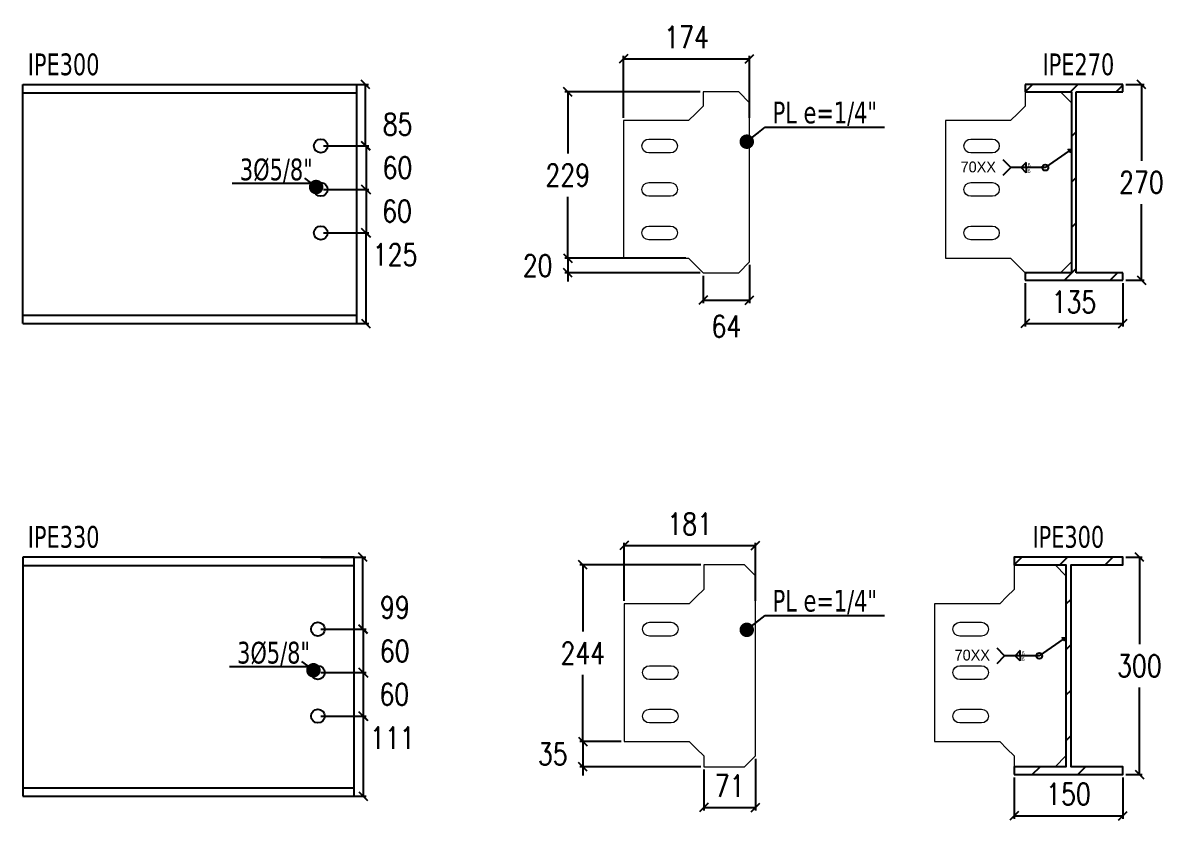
# Model space of a CAD drawing. Header units: millimetres. Extents: x -3255 to 77194, y -21218 to 30112.
# Drawn here: x 7523 to 9101, y -11156 to -10055 of the extents above; entities that cross this region are included whole.
import ezdxf
from ezdxf.enums import TextEntityAlignment as Align

# ---------------------------------------------------------------- set-up
doc = ezdxf.new("R2010")
doc.units = ezdxf.units.MM
doc.header["$LTSCALE"] = 0.9
for name, color, linetype in [('COTAS', 8, 'Continuous'), ('PERFORACIONES', 1, 'Continuous'), ('TITULO', 3, 'Continuous')]:
    doc.layers.add(name, color=color, linetype=linetype)
doc.layers.add('P-PLATINA', color=6, linetype='Continuous', lineweight=13)
doc.styles.add('CNI_COTAS', font='romans.shx', dxfattribs={"width": 0.8})
doc.styles.add('ROMANS', font='DINGRAFO.SHX')
doc.styles.add('VERDANA', font='verdana.ttf')
doc.dimstyles.new('1.1', dxfattribs={"dimscale": 0, "dimtxt": 15, "dimasz": 20, "dimexe": 2, "dimexo": 2, "dimgap": 7, "dimtad": 1, "dimdec": 0, "dimzin": 4, "dimdsep": 46, "dimtxsty": 'CNI_COTAS', "dimblk": 'DOTSMALL', "dimcen": 0, "dimclrd": 256, "dimclrt": 3, "dimadec": 0, "dimazin": 0, "dimtfac": 1, "dimtdec": 0, "dimtmove": 2, "dimatfit": 0, "dimldrblk": 'DOT', "dimfxl": 0.05, "dimtolj": 1, "dimtzin": 0, "dimarcsym": 1})
doc.dimstyles.new('1.4', dxfattribs={"dimscale": 0, "dimtxt": 30, "dimasz": 12, "dimexe": 4, "dimexo": 4, "dimgap": 15, "dimtad": 1, "dimdec": 0, "dimzin": 4, "dimdsep": 46, "dimtxsty": 'CNI_COTAS', "dimblk": 'OBLIQUE', "dimcen": -0.09, "dimclrd": 256, "dimclrt": 3, "dimadec": 0, "dimazin": 0, "dimtfac": 1, "dimtdec": 0, "dimtmove": 2, "dimatfit": 0, "dimldrblk": 'DOT', "dimfxl": 0.05, "dimtolj": 1, "dimtzin": 0, "dimarcsym": 0})

# ---------------------------------------------------------------- blocks, each defined once
blk = doc.blocks.new('_Dot')
at = {"color": 0, "linetype": 'ByBlock', "lineweight": -2}
blk.add_line((-0.5, 0), (-1, 0), dxfattribs=at)
at = {"color": 0, "linetype": 'ByBlock', "const_width": 0.5}
blk.add_lwpolyline([(-0.25, 0, 1), (0.25, 0, 1)], format="xyb", close=True, dxfattribs=at)
blk = doc.blocks.new('_DotSmall')
at = {"color": 0, "linetype": 'ByBlock', "const_width": 0.5}
blk.add_lwpolyline([(-0.0625, 0, 1), (0.0625, 0, 1)], format="xyb", close=True, dxfattribs=at)
blk = doc.blocks.new('_Oblique')
at = {"color": 0, "linetype": 'ByBlock', "lineweight": -2}
blk.add_line((-0.5, -0.5), (0.5, 0.5), dxfattribs=at)
blk = doc.blocks.new('*D523')
at = {"layer": 'COTAS', "color": 0, "lineweight": -2, "transparency": 16777216}
for p, q in [((7938.1, -10225), (8000.6, -10225)), ((7938.1, -10285), (8000.6, -10285))]:
    blk.add_line(p, q, dxfattribs=at)
at = {"layer": 'COTAS', "lineweight": -2, "transparency": 16777216}
blk.add_line((7996.6, -10225), (7996.6, -10285), dxfattribs=at)
at = {"layer": 'Defpoints', "color": 0, "transparency": 16777216}
for p in [(7934.1, -10225), (7934.1, -10285), (7996.6, -10285)]:
    blk.add_point(p, dxfattribs=at)
at = {"layer": 'COTAS', "lineweight": -2, "transparency": 16777216, "xscale": 12, "yscale": 12, "zscale": 12}
for p, rotation in [((7996.6, -10225), 90), ((7996.6, -10285), 270)]:
    blk.add_blockref('_Oblique', p, dxfattribs=dict(at, rotation=rotation))
at = {"layer": 'COTAS', "color": 3, "transparency": 16777216, "insert": (8039.9, -10255), "char_height": 30, "attachment_point": 5, "rotation": 0.01, "style": 'CNI_COTAS'}
blk.add_mtext('\\A1;60', dxfattribs=at)
blk = doc.blocks.new('*D524')
at = {"layer": 'COTAS', "color": 0, "lineweight": -2, "transparency": 16777216}
for p, q in [((7938.1, -10285), (8000.6, -10285)), ((7938.1, -10345), (8000.6, -10345))]:
    blk.add_line(p, q, dxfattribs=at)
at = {"layer": 'COTAS', "lineweight": -2, "transparency": 16777216}
blk.add_line((7996.6, -10285), (7996.6, -10345), dxfattribs=at)
at = {"layer": 'Defpoints', "color": 0, "transparency": 16777216}
for p in [(7934.1, -10285), (7934.1, -10345), (7996.6, -10345)]:
    blk.add_point(p, dxfattribs=at)
at = {"layer": 'COTAS', "lineweight": -2, "transparency": 16777216, "xscale": 12, "yscale": 12, "zscale": 12}
for p, rotation in [((7996.6, -10285), 90), ((7996.6, -10345), 270)]:
    blk.add_blockref('_Oblique', p, dxfattribs=dict(at, rotation=rotation))
at = {"layer": 'COTAS', "color": 3, "transparency": 16777216, "insert": (8039.4, -10315), "char_height": 30, "attachment_point": 5, "rotation": 0.01, "style": 'CNI_COTAS'}
blk.add_mtext('\\A1;60', dxfattribs=at)
blk = doc.blocks.new('*D525')
at = {"layer": 'COTAS', "color": 0, "lineweight": -2, "transparency": 16777216}
for p, q in [((7938.1, -10345), (8000.5, -10345)), ((7938.1, -10470.3), (8000.5, -10470.3))]:
    blk.add_line(p, q, dxfattribs=at)
at = {"layer": 'COTAS', "lineweight": -2, "transparency": 16777216}
blk.add_line((7996.5, -10345), (7996.5, -10470.3), dxfattribs=at)
at = {"layer": 'Defpoints', "color": 0, "transparency": 16777216}
for p in [(7934.1, -10345), (7934.1, -10470.3), (7996.5, -10470.3)]:
    blk.add_point(p, dxfattribs=at)
at = {"layer": 'COTAS', "lineweight": -2, "transparency": 16777216, "xscale": 12, "yscale": 12, "zscale": 12}
for p, rotation in [((7996.5, -10345), 90), ((7996.5, -10470.3), 270)]:
    blk.add_blockref('_Oblique', p, dxfattribs=dict(at, rotation=rotation))
at = {"layer": 'COTAS', "color": 3, "transparency": 16777216, "insert": (8036.8, -10375), "char_height": 30, "attachment_point": 5, "rotation": 0.01, "style": 'CNI_COTAS'}
blk.add_mtext('\\A1;125', dxfattribs=at)
blk = doc.blocks.new('*D526')
at = {"layer": 'COTAS', "color": 0, "lineweight": -2, "transparency": 16777216}
for p, q in [((7938.1, -10140.3), (8000.1, -10140.3)), ((7938.1, -10225), (8000.1, -10225))]:
    blk.add_line(p, q, dxfattribs=at)
at = {"layer": 'COTAS', "lineweight": -2, "transparency": 16777216}
blk.add_line((7996.1, -10225), (7996.1, -10140.3), dxfattribs=at)
at = {"layer": 'Defpoints', "color": 0, "transparency": 16777216}
for p in [(7934.1, -10140.3), (7996.1, -10140.3), (7934.1, -10225)]:
    blk.add_point(p, dxfattribs=at)
at = {"layer": 'COTAS', "lineweight": -2, "transparency": 16777216, "xscale": 12, "yscale": 12, "zscale": 12}
for p, rotation in [((7996.1, -10140.3), 90), ((7996.1, -10225), 270)]:
    blk.add_blockref('_Oblique', p, dxfattribs=dict(at, rotation=rotation))
at = {"layer": 'COTAS', "color": 3, "transparency": 16777216, "insert": (8040.3, -10195), "char_height": 30, "attachment_point": 5, "rotation": 0.01, "style": 'CNI_COTAS'}
blk.add_mtext('\\A1;85', dxfattribs=at)
blk = doc.blocks.new('*D527')
at = {"layer": 'COTAS', "color": 0, "lineweight": -2, "transparency": 16777216}
for p, q in [((8352, -10186), (8352, -10100.8)), ((8526.2, -10186), (8526.2, -10100.8))]:
    blk.add_line(p, q, dxfattribs=at)
at = {"layer": 'COTAS', "lineweight": -2, "transparency": 16777216}
blk.add_line((8352, -10104.8), (8526.2, -10104.8), dxfattribs=at)
at = {"layer": 'Defpoints', "color": 0, "transparency": 16777216}
for p in [(8526.2, -10104.8), (8352, -10190), (8526.2, -10190)]:
    blk.add_point(p, dxfattribs=at)
at = {"layer": 'COTAS', "lineweight": -2, "transparency": 16777216, "xscale": 12, "yscale": 12, "zscale": 12, "rotation": 180}
blk.add_blockref('_Oblique', (8352, -10104.8), dxfattribs=at)
at = {"layer": 'COTAS', "lineweight": -2, "transparency": 16777216, "xscale": 12, "yscale": 12, "zscale": 12}
blk.add_blockref('_Oblique', (8526.2, -10104.8), dxfattribs=at)
at = {"layer": 'COTAS', "color": 3, "transparency": 16777216, "insert": (8439.1, -10074.8), "char_height": 30, "attachment_point": 5, "style": 'CNI_COTAS'}
blk.add_mtext('\\A1;174', dxfattribs=at)
blk = doc.blocks.new('*D528')
at = {"layer": 'COTAS', "color": 0, "lineweight": -2, "transparency": 16777216}
for p, q in [((8458, -10150.5), (8271.1, -10150.5)), ((8348, -10380), (8271.1, -10380))]:
    blk.add_line(p, q, dxfattribs=at)
at = {"layer": 'COTAS', "lineweight": -2, "transparency": 16777216}
for p, q in [((8275.1, -10150.5), (8275.1, -10235.3)), ((8275.1, -10380), (8275.1, -10295.3))]:
    blk.add_line(p, q, dxfattribs=at)
at = {"layer": 'Defpoints', "color": 0, "transparency": 16777216}
for p in [(8462, -10150.5), (8275.1, -10380), (8352, -10380)]:
    blk.add_point(p, dxfattribs=at)
at = {"layer": 'COTAS', "lineweight": -2, "transparency": 16777216, "xscale": 12, "yscale": 12, "zscale": 12}
for p, rotation in [((8275.1, -10150.5), 90), ((8275.1, -10380), 270)]:
    blk.add_blockref('_Oblique', p, dxfattribs=dict(at, rotation=rotation))
at = {"layer": 'COTAS', "color": 3, "transparency": 16777216, "insert": (8275.1, -10265.3), "char_height": 30, "attachment_point": 5, "rotation": 0.01, "style": 'CNI_COTAS'}
blk.add_mtext('\\A1;229', dxfattribs=at)
blk = doc.blocks.new('*D529')
at = {"layer": 'COTAS', "lineweight": -2, "transparency": 16777216}
for p, q in [((8275.1, -10380), (8275.1, -10368)), ((8275.1, -10380), (8275.1, -10400.1)), ((8275.1, -10400.1), (8275.1, -10412.1))]:
    blk.add_line(p, q, dxfattribs=at)
at = {"layer": 'COTAS', "color": 0, "lineweight": -2, "transparency": 16777216}
for p, q in [((8438, -10380), (8271.1, -10380)), ((8458, -10400.1), (8271.1, -10400.1))]:
    blk.add_line(p, q, dxfattribs=at)
at = {"layer": 'Defpoints', "color": 0, "transparency": 16777216}
for p in [(8442, -10380), (8275.1, -10400.1), (8462, -10400.1)]:
    blk.add_point(p, dxfattribs=at)
at = {"layer": 'COTAS', "lineweight": -2, "transparency": 16777216, "xscale": 12, "yscale": 12, "zscale": 12}
for p, rotation in [((8275.1, -10380), 270), ((8275.1, -10400.1), 90)]:
    blk.add_blockref('_Oblique', p, dxfattribs=dict(at, rotation=rotation))
at = {"layer": 'COTAS', "color": 3, "transparency": 16777216, "insert": (8233.6, -10390.1), "char_height": 30, "attachment_point": 5, "rotation": 0.01, "style": 'CNI_COTAS'}
blk.add_mtext('\\A1;20', dxfattribs=at)
blk = doc.blocks.new('*D530')
at = {"layer": 'COTAS', "color": 0, "lineweight": -2, "transparency": 16777216}
for p, q in [((8526.2, -10389.1), (8526.2, -10441.9)), ((8462, -10404.1), (8462, -10441.9))]:
    blk.add_line(p, q, dxfattribs=at)
at = {"layer": 'COTAS', "lineweight": -2, "transparency": 16777216}
blk.add_line((8462, -10437.9), (8526.2, -10437.9), dxfattribs=at)
at = {"layer": 'Defpoints', "color": 0, "transparency": 16777216}
for p in [(8526.2, -10385.1), (8462, -10400.1), (8526.2, -10437.9)]:
    blk.add_point(p, dxfattribs=at)
at = {"layer": 'COTAS', "lineweight": -2, "transparency": 16777216, "xscale": 12, "yscale": 12, "zscale": 12, "rotation": 180}
blk.add_blockref('_Oblique', (8462, -10437.9), dxfattribs=at)
at = {"layer": 'COTAS', "lineweight": -2, "transparency": 16777216, "xscale": 12, "yscale": 12, "zscale": 12}
blk.add_blockref('_Oblique', (8526.2, -10437.9), dxfattribs=at)
at = {"layer": 'COTAS', "color": 3, "transparency": 16777216, "insert": (8494.1, -10473.9), "char_height": 30, "attachment_point": 5, "style": 'CNI_COTAS'}
blk.add_mtext('\\A1;64', dxfattribs=at)
blk = doc.blocks.new('*D531')
at = {"layer": 'COTAS', "color": 0, "lineweight": -2, "transparency": 16777216}
for p, q in [((8906.5, -10414.3), (8906.5, -10474.3)), ((9041.5, -10414.3), (9041.5, -10474.3))]:
    blk.add_line(p, q, dxfattribs=at)
at = {"layer": 'COTAS', "lineweight": -2, "transparency": 16777216}
blk.add_line((8906.5, -10470.3), (9041.5, -10470.3), dxfattribs=at)
at = {"layer": 'Defpoints', "color": 0, "transparency": 16777216}
for p in [(8906.5, -10410.3), (9041.5, -10410.3), (9041.5, -10470.3)]:
    blk.add_point(p, dxfattribs=at)
at = {"layer": 'COTAS', "lineweight": -2, "transparency": 16777216, "xscale": 12, "yscale": 12, "zscale": 12, "rotation": 180}
blk.add_blockref('_Oblique', (8906.5, -10470.3), dxfattribs=at)
at = {"layer": 'COTAS', "lineweight": -2, "transparency": 16777216, "xscale": 12, "yscale": 12, "zscale": 12}
blk.add_blockref('_Oblique', (9041.5, -10470.3), dxfattribs=at)
at = {"layer": 'COTAS', "color": 3, "transparency": 16777216, "insert": (8974, -10440.3), "char_height": 30, "attachment_point": 5, "style": 'CNI_COTAS'}
blk.add_mtext('\\A1;135', dxfattribs=at)
blk = doc.blocks.new('*D532')
at = {"layer": 'COTAS', "color": 0, "lineweight": -2, "transparency": 16777216}
for p, q in [((9045.5, -10140.3), (9071.2, -10140.3)), ((9045.5, -10410.3), (9071.2, -10410.3))]:
    blk.add_line(p, q, dxfattribs=at)
at = {"layer": 'COTAS', "lineweight": -2, "transparency": 16777216}
for p, q in [((9067.2, -10140.3), (9067.2, -10245.3)), ((9067.2, -10410.3), (9067.2, -10305.3))]:
    blk.add_line(p, q, dxfattribs=at)
at = {"layer": 'Defpoints', "color": 0, "transparency": 16777216}
for p in [(9041.5, -10140.3), (9067.2, -10140.3), (9041.5, -10410.3)]:
    blk.add_point(p, dxfattribs=at)
at = {"layer": 'COTAS', "lineweight": -2, "transparency": 16777216, "xscale": 12, "yscale": 12, "zscale": 12}
for p, rotation in [((9067.2, -10140.3), 90), ((9067.2, -10410.3), 270)]:
    blk.add_blockref('_Oblique', p, dxfattribs=dict(at, rotation=rotation))
at = {"layer": 'COTAS', "color": 3, "transparency": 16777216, "insert": (9067.2, -10275.3), "char_height": 30, "attachment_point": 5, "rotation": 0.01, "style": 'CNI_COTAS'}
blk.add_mtext('\\A1;270', dxfattribs=at)
blk = doc.blocks.new('SOLDADURA FILETE ALREDEDOR')
h = blk.add_hatch(color=256)
h.dxf.hatch_style = 1
h.paths.add_polyline_path([(5063.7, 3679), (5060.1, 3684.2), (5066.4, 3684.8)])
for p, q in [((5061.9, 3681.6), (5015.5, 3649.2)), ((5015.5, 3649.2), (4948.3, 3649.2)), ((4978.7, 3659.2), (4968.7, 3649.2)), ((4978.7, 3639.2), (4968.7, 3649.2)), ((4978.7, 3649.2), (4978.7, 3659.2)), ((4978.7, 3649.2), (4978.7, 3639.2))]:
    blk.add_line(p, q)
blk.add_lwpolyline([(5066.4, 3684.8), (5063.7, 3679), (5060.1, 3684.2)], close=True)
blk.add_lwpolyline([(4933.5, 3634.4), (4948.3, 3649.2), (4933.5, 3664)])
blk.add_circle((5015.5, 3649.2), 5.81)
at = {"layer": 'TITULO', "style": 'ROMANS'}
for s, height, p in [('70XX', 21, (4851, 3640)), ('6', 7.5, (4981.3, 3650.6)), ('6', 7.5, (4981.3, 3639))]:
    blk.add_text(s, height=height, dxfattribs=at).set_placement(p)
blk = doc.blocks.new('*D533')
at = {"layer": 'COTAS', "color": 0, "lineweight": -2, "transparency": 16777216}
for p, q in [((7934.3, -10892.1), (7996.9, -10892.1)), ((7934.3, -10952.1), (7996.9, -10952.1))]:
    blk.add_line(p, q, dxfattribs=at)
at = {"layer": 'COTAS', "lineweight": -2, "transparency": 16777216}
blk.add_line((7992.9, -10892.1), (7992.9, -10952.1), dxfattribs=at)
at = {"layer": 'Defpoints', "color": 0, "transparency": 16777216}
for p in [(7930.3, -10892.1), (7930.3, -10952.1), (7992.9, -10952.1)]:
    blk.add_point(p, dxfattribs=at)
at = {"layer": 'COTAS', "lineweight": -2, "transparency": 16777216, "xscale": 12, "yscale": 12, "zscale": 12}
for p, rotation in [((7992.9, -10892.1), 90), ((7992.9, -10952.1), 270)]:
    blk.add_blockref('_Oblique', p, dxfattribs=dict(at, rotation=rotation))
at = {"layer": 'COTAS', "color": 3, "transparency": 16777216, "insert": (8036.2, -10922.1), "char_height": 30, "attachment_point": 5, "rotation": 0.01, "style": 'CNI_COTAS'}
blk.add_mtext('\\A1;60', dxfattribs=at)
blk = doc.blocks.new('*D534')
at = {"layer": 'COTAS', "color": 0, "lineweight": -2, "transparency": 16777216}
for p, q in [((7934.3, -10952.1), (7996.9, -10952.1)), ((7934.3, -11012.1), (7996.9, -11012.1))]:
    blk.add_line(p, q, dxfattribs=at)
at = {"layer": 'COTAS', "lineweight": -2, "transparency": 16777216}
blk.add_line((7992.9, -10952.1), (7992.9, -11012.1), dxfattribs=at)
at = {"layer": 'Defpoints', "color": 0, "transparency": 16777216}
for p in [(7930.3, -10952.1), (7930.3, -11012.1), (7992.9, -11012.1)]:
    blk.add_point(p, dxfattribs=at)
at = {"layer": 'COTAS', "lineweight": -2, "transparency": 16777216, "xscale": 12, "yscale": 12, "zscale": 12}
for p, rotation in [((7992.9, -10952.1), 90), ((7992.9, -11012.1), 270)]:
    blk.add_blockref('_Oblique', p, dxfattribs=dict(at, rotation=rotation))
at = {"layer": 'COTAS', "color": 3, "transparency": 16777216, "insert": (8035.7, -10982.1), "char_height": 30, "attachment_point": 5, "rotation": 0.01, "style": 'CNI_COTAS'}
blk.add_mtext('\\A1;60', dxfattribs=at)
blk = doc.blocks.new('*D535')
at = {"layer": 'COTAS', "color": 0, "lineweight": -2, "transparency": 16777216}
for p, q in [((7934.3, -11012.1), (7996.8, -11012.1)), ((7934.3, -11122.7), (7996.8, -11122.7))]:
    blk.add_line(p, q, dxfattribs=at)
at = {"layer": 'COTAS', "lineweight": -2, "transparency": 16777216}
blk.add_line((7992.8, -11012.1), (7992.8, -11122.7), dxfattribs=at)
at = {"layer": 'Defpoints', "color": 0, "transparency": 16777216}
for p in [(7930.3, -11012.1), (7930.3, -11122.7), (7992.8, -11122.7)]:
    blk.add_point(p, dxfattribs=at)
at = {"layer": 'COTAS', "lineweight": -2, "transparency": 16777216, "xscale": 12, "yscale": 12, "zscale": 12}
for p, rotation in [((7992.8, -11012.1), 90), ((7992.8, -11122.7), 270)]:
    blk.add_blockref('_Oblique', p, dxfattribs=dict(at, rotation=rotation))
at = {"layer": 'COTAS', "color": 3, "transparency": 16777216, "insert": (8033, -11042.1), "char_height": 30, "attachment_point": 5, "rotation": 0.01, "style": 'CNI_COTAS'}
blk.add_mtext('\\A1;111', dxfattribs=at)
blk = doc.blocks.new('*D536')
at = {"layer": 'COTAS', "color": 0, "lineweight": -2, "transparency": 16777216}
for p, q in [((7934.3, -10792.7), (7996.4, -10792.7)), ((7934.3, -10892.1), (7996.4, -10892.1))]:
    blk.add_line(p, q, dxfattribs=at)
at = {"layer": 'COTAS', "lineweight": -2, "transparency": 16777216}
blk.add_line((7992.4, -10892.1), (7992.4, -10792.7), dxfattribs=at)
at = {"layer": 'Defpoints', "color": 0, "transparency": 16777216}
for p in [(7930.3, -10792.7), (7992.4, -10792.7), (7930.3, -10892.1)]:
    blk.add_point(p, dxfattribs=at)
at = {"layer": 'COTAS', "lineweight": -2, "transparency": 16777216, "xscale": 12, "yscale": 12, "zscale": 12}
for p, rotation in [((7992.4, -10792.7), 90), ((7992.4, -10892.1), 270)]:
    blk.add_blockref('_Oblique', p, dxfattribs=dict(at, rotation=rotation))
at = {"layer": 'COTAS', "color": 3, "transparency": 16777216, "insert": (8036.6, -10862.1), "char_height": 30, "attachment_point": 5, "rotation": 0.01, "style": 'CNI_COTAS'}
blk.add_mtext('\\A1;99', dxfattribs=at)
blk = doc.blocks.new('*D537')
at = {"layer": 'COTAS', "color": 0, "lineweight": -2, "transparency": 16777216}
for p, q in [((8458.9, -10803.4), (8291.9, -10803.4)), ((8348.9, -11047.1), (8291.9, -11047.1))]:
    blk.add_line(p, q, dxfattribs=at)
at = {"layer": 'COTAS', "lineweight": -2, "transparency": 16777216}
for p, q in [((8295.9, -10803.4), (8295.9, -10895.2)), ((8295.9, -11047.1), (8295.9, -10955.2))]:
    blk.add_line(p, q, dxfattribs=at)
at = {"layer": 'Defpoints', "color": 0, "transparency": 16777216}
for p in [(8462.9, -10803.4), (8295.9, -11047.1), (8352.9, -11047.1)]:
    blk.add_point(p, dxfattribs=at)
at = {"layer": 'COTAS', "lineweight": -2, "transparency": 16777216, "xscale": 12, "yscale": 12, "zscale": 12}
for p, rotation in [((8295.9, -10803.4), 90), ((8295.9, -11047.1), 270)]:
    blk.add_blockref('_Oblique', p, dxfattribs=dict(at, rotation=rotation))
at = {"layer": 'COTAS', "color": 3, "transparency": 16777216, "insert": (8295.9, -10925.2), "char_height": 30, "attachment_point": 5, "rotation": 0.01, "style": 'CNI_COTAS'}
blk.add_mtext('\\A1;244', dxfattribs=at)
blk = doc.blocks.new('*D538')
at = {"layer": 'COTAS', "color": 0, "lineweight": -2, "transparency": 16777216}
for p, q in [((8348.9, -11047.1), (8291.9, -11047.1)), ((8458.9, -11082), (8291.9, -11082))]:
    blk.add_line(p, q, dxfattribs=at)
at = {"layer": 'COTAS', "lineweight": -2, "transparency": 16777216}
for p, q in [((8295.9, -11047.1), (8295.9, -11035.1)), ((8295.9, -11047.1), (8295.9, -11082)), ((8295.9, -11082), (8295.9, -11094))]:
    blk.add_line(p, q, dxfattribs=at)
at = {"layer": 'Defpoints', "color": 0, "transparency": 16777216}
for p in [(8352.9, -11047.1), (8295.9, -11082), (8462.9, -11082)]:
    blk.add_point(p, dxfattribs=at)
at = {"layer": 'COTAS', "lineweight": -2, "transparency": 16777216, "xscale": 12, "yscale": 12, "zscale": 12}
for p, rotation in [((8295.9, -11047.1), 270), ((8295.9, -11082), 90)]:
    blk.add_blockref('_Oblique', p, dxfattribs=dict(at, rotation=rotation))
at = {"layer": 'COTAS', "color": 3, "transparency": 16777216, "insert": (8254.4, -11064.5), "char_height": 30, "attachment_point": 5, "rotation": 0.01, "style": 'CNI_COTAS'}
blk.add_mtext('\\A1;35', dxfattribs=at)
blk = doc.blocks.new('*D539')
at = {"layer": 'COTAS', "color": 0, "lineweight": -2, "transparency": 16777216}
for p, q in [((8534.3, -11071), (8534.3, -11142.3)), ((8462.9, -11086), (8462.9, -11142.3))]:
    blk.add_line(p, q, dxfattribs=at)
at = {"layer": 'COTAS', "lineweight": -2, "transparency": 16777216}
blk.add_line((8462.9, -11138.3), (8534.3, -11138.3), dxfattribs=at)
at = {"layer": 'Defpoints', "color": 0, "transparency": 16777216}
for p in [(8534.3, -11067), (8462.9, -11082), (8534.3, -11138.3)]:
    blk.add_point(p, dxfattribs=at)
at = {"layer": 'COTAS', "lineweight": -2, "transparency": 16777216, "xscale": 12, "yscale": 12, "zscale": 12, "rotation": 180}
blk.add_blockref('_Oblique', (8462.9, -11138.3), dxfattribs=at)
at = {"layer": 'COTAS', "lineweight": -2, "transparency": 16777216, "xscale": 12, "yscale": 12, "zscale": 12}
blk.add_blockref('_Oblique', (8534.3, -11138.3), dxfattribs=at)
at = {"layer": 'COTAS', "color": 3, "transparency": 16777216, "insert": (8498.6, -11108.3), "char_height": 30, "attachment_point": 5, "style": 'CNI_COTAS'}
blk.add_mtext('\\A1;71', dxfattribs=at)
blk = doc.blocks.new('*D540')
at = {"layer": 'COTAS', "color": 0, "lineweight": -2, "transparency": 16777216}
for p, q in [((8352.9, -10853.1), (8352.9, -10772.7)), ((8534.3, -10853.1), (8534.3, -10772.7))]:
    blk.add_line(p, q, dxfattribs=at)
at = {"layer": 'COTAS', "lineweight": -2, "transparency": 16777216}
blk.add_line((8352.9, -10776.7), (8534.3, -10776.7), dxfattribs=at)
at = {"layer": 'Defpoints', "color": 0, "transparency": 16777216}
for p in [(8534.3, -10776.7), (8352.9, -10857.1), (8534.3, -10857.1)]:
    blk.add_point(p, dxfattribs=at)
at = {"layer": 'COTAS', "lineweight": -2, "transparency": 16777216, "xscale": 12, "yscale": 12, "zscale": 12, "rotation": 180}
blk.add_blockref('_Oblique', (8352.9, -10776.7), dxfattribs=at)
at = {"layer": 'COTAS', "lineweight": -2, "transparency": 16777216, "xscale": 12, "yscale": 12, "zscale": 12}
blk.add_blockref('_Oblique', (8534.3, -10776.7), dxfattribs=at)
at = {"layer": 'COTAS', "color": 3, "transparency": 16777216, "insert": (8443.6, -10746.7), "char_height": 30, "attachment_point": 5, "style": 'CNI_COTAS'}
blk.add_mtext('\\A1;181', dxfattribs=at)
blk = doc.blocks.new('*D541')
at = {"layer": 'COTAS', "color": 0, "lineweight": -2, "transparency": 16777216}
for p, q in [((8891.5, -11096.7), (8891.5, -11153.7)), ((9041.5, -11096.7), (9041.5, -11153.7))]:
    blk.add_line(p, q, dxfattribs=at)
at = {"layer": 'COTAS', "lineweight": -2, "transparency": 16777216}
blk.add_line((8891.5, -11149.7), (9041.5, -11149.7), dxfattribs=at)
at = {"layer": 'Defpoints', "color": 0, "transparency": 16777216}
for p in [(8891.5, -11092.7), (9041.5, -11092.7), (9041.5, -11149.7)]:
    blk.add_point(p, dxfattribs=at)
at = {"layer": 'COTAS', "lineweight": -2, "transparency": 16777216, "xscale": 12, "yscale": 12, "zscale": 12, "rotation": 180}
blk.add_blockref('_Oblique', (8891.5, -11149.7), dxfattribs=at)
at = {"layer": 'COTAS', "lineweight": -2, "transparency": 16777216, "xscale": 12, "yscale": 12, "zscale": 12}
blk.add_blockref('_Oblique', (9041.5, -11149.7), dxfattribs=at)
at = {"layer": 'COTAS', "color": 3, "transparency": 16777216, "insert": (8966.5, -11119.7), "char_height": 30, "attachment_point": 5, "style": 'CNI_COTAS'}
blk.add_mtext('\\A1;150', dxfattribs=at)
blk = doc.blocks.new('*D542')
at = {"layer": 'COTAS', "color": 0, "lineweight": -2, "transparency": 16777216}
for p, q in [((9045.5, -10792.7), (9068.4, -10792.7)), ((9045.5, -11092.7), (9068.4, -11092.7))]:
    blk.add_line(p, q, dxfattribs=at)
at = {"layer": 'COTAS', "lineweight": -2, "transparency": 16777216}
for p, q in [((9064.4, -10792.7), (9064.4, -10912.7)), ((9064.4, -11092.7), (9064.4, -10972.7))]:
    blk.add_line(p, q, dxfattribs=at)
at = {"layer": 'Defpoints', "color": 0, "transparency": 16777216}
for p in [(9041.5, -10792.7), (9064.4, -10792.7), (9041.5, -11092.7)]:
    blk.add_point(p, dxfattribs=at)
at = {"layer": 'COTAS', "lineweight": -2, "transparency": 16777216, "xscale": 12, "yscale": 12, "zscale": 12}
for p, rotation in [((9064.4, -10792.7), 90), ((9064.4, -11092.7), 270)]:
    blk.add_blockref('_Oblique', p, dxfattribs=dict(at, rotation=rotation))
at = {"layer": 'COTAS', "color": 3, "transparency": 16777216, "insert": (9064.4, -10942.7), "char_height": 30, "attachment_point": 5, "rotation": 0.01, "style": 'CNI_COTAS'}
blk.add_mtext('\\A1;300', dxfattribs=at)

msp = doc.modelspace()

# ---------------------------------------------------------------- hatches: boundary and pattern name
at = {"linetype": 'Continuous'}
h = msp.add_hatch(dxfattribs=at)
h.set_pattern_fill('', scale=14, style=0, pattern_type=0)
h.set_pattern_definition([(45, (8906.5, -10150.54), (-31.431, 31.431), [])])
h.paths.add_polyline_path([(8906.5, -10140.3), (8906.5, -10150.5), (8970.7, -10150.5), (8970.7, -10400.1), (8906.5, -10400.1), (8906.5, -10410.3), (9041.5, -10410.3), (9041.5, -10400.1), (8977.3, -10400.1), (8977.3, -10150.5), (9041.5, -10150.5), (9041.5, -10140.3)])
h = msp.add_hatch(dxfattribs=at)
h.set_pattern_fill('', scale=14, style=0, pattern_type=0)
h.set_pattern_definition([(45, (8891.5, -10803.377), (-31.431, 31.431), [])])
h.paths.add_polyline_path([(8891.5, -10792.7), (8891.5, -10803.4), (8963, -10803.4), (8963, -11082), (8891.5, -11082), (8891.5, -11092.7), (9041.5, -11092.7), (9041.5, -11082), (8970.1, -11082), (8970.1, -10803.4), (9041.5, -10803.4), (9041.5, -10792.7)])

# ---------------------------------------------------------------- linework, layer by layer
at = {"color": 2, "linetype": 'Continuous'}
for p, q in [((7522.8, -10470.3), (7522.8, -10140.3)), ((7522.8, -10140.3), (7984.1, -10140.3)), ((7984.1, -10470.3), (7984.1, -10140.3)), ((9041.5, -10140.3), (8906.5, -10140.3)), ((8906.5, -10140.3), (8906.5, -10150.5)), ((9041.5, -10150.5), (9041.5, -10140.3)), ((7522.8, -10151.8), (7984.1, -10151.8)), ((8906.5, -10150.5), (8970.7, -10150.5)), ((8970.7, -10150.5), (8970.7, -10400.1)), ((8977.3, -10400.1), (8977.3, -10150.5)), ((8977.3, -10150.5), (9041.5, -10150.5)), ((8970.7, -10400.1), (8906.5, -10400.1)), ((8906.5, -10400.1), (8906.5, -10410.3)), ((9041.5, -10400.1), (8977.3, -10400.1)), ((9041.5, -10410.3), (9041.5, -10400.1)), ((8906.5, -10410.3), (9041.5, -10410.3)), ((7522.8, -10458.8), (7984.1, -10458.8)), ((7522.8, -10470.3), (7984.1, -10470.3)), ((7980.3, -10792.7), (7522.8, -10792.7)), ((7522.8, -10792.7), (7522.8, -11122.7)), ((7980.3, -11122.7), (7980.3, -10792.7)), ((7522.8, -10804.2), (7980.3, -10804.2)), ((7522.8, -11111.2), (7980.3, -11111.2)), ((7522.8, -11122.7), (7980.3, -11122.7))]:
    msp.add_line(p, q, dxfattribs=at)
msp.add_lwpolyline([(8891.5, -11092.7), (9041.5, -11092.7), (9041.5, -11082), (8970.1, -11082), (8970.1, -10803.4), (9041.5, -10803.4), (9041.5, -10792.7), (8891.5, -10792.7), (8891.5, -10803.4), (8963, -10803.4), (8963, -11082), (8891.5, -11082)], close=True, dxfattribs=at)
at = {"layer": 'P-PLATINA', "color": 6, "linetype": 'Continuous'}
for points in [[(8442, -10190), (8352, -10190), (8352, -10380), (8442, -10380), (8452, -10390.1), (8462, -10400.1), (8511.2, -10400.1), (8526.2, -10385.1), (8526.2, -10165.5), (8511.2, -10150.5), (8462, -10150.5), (8462, -10170), (8452, -10180)], [(8886.5, -10190), (8796.5, -10190), (8796.5, -10380), (8886.5, -10380), (8896.5, -10390.1), (8906.5, -10400.1), (8955.7, -10400.1), (8970.7, -10385.1), (8970.7, -10165.5), (8955.7, -10150.5), (8906.5, -10150.5), (8906.5, -10170), (8896.5, -10180)], [(8462.9, -10803.4), (8462.9, -10837.1), (8452.9, -10847.1), (8442.9, -10857.1), (8352.9, -10857.1), (8352.9, -11047.1), (8442.9, -11047.1), (8452.9, -11057.1), (8462.9, -11067.1), (8462.9, -11082), (8519.3, -11082), (8534.3, -11067), (8534.3, -10818.4), (8519.3, -10803.4)], [(8891.5, -10803.4), (8891.5, -10837.1), (8881.5, -10847.1), (8871.5, -10857.1), (8781.5, -10857.1), (8781.5, -11047.1), (8871.5, -11047.1), (8881.5, -11057.1), (8891.5, -11067.1), (8891.5, -11082), (8948, -11082), (8963, -11067), (8963, -10818.4), (8948, -10803.4)]]:
    msp.add_lwpolyline(points, close=True, dxfattribs=at)
for points in [[(8393.6, -10234.5), (8387, -10234.5), (8383.4, -10233.8), (8380.3, -10231.7), (8378.2, -10228.6), (8377.5, -10225), (8378.2, -10221.4), (8380.3, -10218.3), (8383.4, -10216.2), (8387, -10215.5), (8393.6, -10215.5)], [(8387, -10215.5), (8417, -10215.5), (8420.6, -10216.2), (8423.7, -10218.3), (8425.8, -10221.4), (8426.5, -10225), (8425.8, -10228.6), (8423.7, -10231.7), (8420.6, -10233.8), (8417, -10234.5), (8387, -10234.5)], [(8838.1, -10234.5), (8831.5, -10234.5), (8827.9, -10233.8), (8824.8, -10231.7), (8822.7, -10228.6), (8822, -10225), (8822.7, -10221.4), (8824.8, -10218.3), (8827.9, -10216.2), (8831.5, -10215.5), (8838.1, -10215.5)], [(8831.5, -10215.5), (8861.5, -10215.5), (8865.1, -10216.2), (8868.2, -10218.3), (8870.3, -10221.4), (8871, -10225), (8870.3, -10228.6), (8868.2, -10231.7), (8865.1, -10233.8), (8861.5, -10234.5), (8831.5, -10234.5)], [(8393.6, -10294.5), (8387, -10294.5), (8383.4, -10293.8), (8380.3, -10291.7), (8378.2, -10288.6), (8377.5, -10285), (8378.2, -10281.4), (8380.3, -10278.3), (8383.4, -10276.2), (8387, -10275.5), (8393.6, -10275.5)], [(8387, -10275.5), (8417, -10275.5), (8420.6, -10276.2), (8423.7, -10278.3), (8425.8, -10281.4), (8426.5, -10285), (8425.8, -10288.6), (8423.7, -10291.7), (8420.6, -10293.8), (8417, -10294.5), (8387, -10294.5)], [(8838.1, -10294.5), (8831.5, -10294.5), (8827.9, -10293.8), (8824.8, -10291.7), (8822.7, -10288.6), (8822, -10285), (8822.7, -10281.4), (8824.8, -10278.3), (8827.9, -10276.2), (8831.5, -10275.5), (8838.1, -10275.5)], [(8831.5, -10275.5), (8861.5, -10275.5), (8865.1, -10276.2), (8868.2, -10278.3), (8870.3, -10281.4), (8871, -10285), (8870.3, -10288.6), (8868.2, -10291.7), (8865.1, -10293.8), (8861.5, -10294.5), (8831.5, -10294.5)], [(8393.6, -10354.5), (8387, -10354.5), (8383.4, -10353.8), (8380.3, -10351.7), (8378.2, -10348.6), (8377.5, -10345), (8378.2, -10341.4), (8380.3, -10338.3), (8383.4, -10336.2), (8387, -10335.5), (8393.6, -10335.5)], [(8387, -10335.5), (8417, -10335.5), (8420.6, -10336.2), (8423.7, -10338.3), (8425.8, -10341.4), (8426.5, -10345), (8425.8, -10348.6), (8423.7, -10351.7), (8420.6, -10353.8), (8417, -10354.5), (8387, -10354.5)], [(8838.1, -10354.5), (8831.5, -10354.5), (8827.9, -10353.8), (8824.8, -10351.7), (8822.7, -10348.6), (8822, -10345), (8822.7, -10341.4), (8824.8, -10338.3), (8827.9, -10336.2), (8831.5, -10335.5), (8838.1, -10335.5)], [(8831.5, -10335.5), (8861.5, -10335.5), (8865.1, -10336.2), (8868.2, -10338.3), (8870.3, -10341.4), (8871, -10345), (8870.3, -10348.6), (8868.2, -10351.7), (8865.1, -10353.8), (8861.5, -10354.5), (8831.5, -10354.5)], [(8394.5, -10901.6), (8387.9, -10901.6), (8384.2, -10900.9), (8381.1, -10898.8), (8379.1, -10895.7), (8378.4, -10892.1), (8379.1, -10888.4), (8381.1, -10885.4), (8384.2, -10883.3), (8387.9, -10882.6), (8394.5, -10882.6)], [(8387.9, -10882.6), (8417.9, -10882.6), (8421.5, -10883.3), (8424.6, -10885.4), (8426.6, -10888.4), (8427.4, -10892.1), (8426.6, -10895.7), (8424.6, -10898.8), (8421.5, -10900.9), (8417.9, -10901.6), (8387.9, -10901.6)], [(8823.1, -10901.6), (8816.5, -10901.6), (8812.9, -10900.9), (8809.8, -10898.8), (8807.7, -10895.7), (8807, -10892.1), (8807.7, -10888.4), (8809.8, -10885.4), (8812.9, -10883.3), (8816.5, -10882.6), (8823.1, -10882.6)], [(8816.5, -10882.6), (8846.5, -10882.6), (8850.1, -10883.3), (8853.2, -10885.4), (8855.3, -10888.4), (8856, -10892.1), (8855.3, -10895.7), (8853.2, -10898.8), (8850.1, -10900.9), (8846.5, -10901.6), (8816.5, -10901.6)], [(8387.9, -10942.6), (8417.9, -10942.6), (8421.5, -10943.3), (8424.6, -10945.4), (8426.6, -10948.4), (8427.4, -10952.1), (8426.6, -10955.7), (8424.6, -10958.8), (8421.5, -10960.9), (8417.9, -10961.6), (8394.5, -10961.6), (8387.9, -10961.6), (8384.2, -10960.9), (8381.1, -10958.8), (8379.1, -10955.7), (8378.4, -10952.1), (8379.1, -10948.4), (8381.1, -10945.4), (8384.2, -10943.3), (8387.9, -10942.6), (8394.5, -10942.6)], [(8816.5, -10942.6), (8846.5, -10942.6), (8850.1, -10943.3), (8853.2, -10945.4), (8855.3, -10948.4), (8856, -10952.1), (8855.3, -10955.7), (8853.2, -10958.8), (8850.1, -10960.9), (8846.5, -10961.6), (8823.1, -10961.6), (8816.5, -10961.6), (8812.9, -10960.9), (8809.8, -10958.8), (8807.7, -10955.7), (8807, -10952.1), (8807.7, -10948.4), (8809.8, -10945.4), (8812.9, -10943.3), (8816.5, -10942.6), (8823.1, -10942.6)], [(8394.5, -11021.6), (8387.9, -11021.6), (8384.2, -11020.9), (8381.1, -11018.8), (8379.1, -11015.7), (8378.4, -11012.1), (8379.1, -11008.4), (8381.1, -11005.4), (8384.2, -11003.3), (8387.9, -11002.6), (8394.5, -11002.6)], [(8387.9, -11002.6), (8417.9, -11002.6), (8421.5, -11003.3), (8424.6, -11005.4), (8426.6, -11008.4), (8427.4, -11012.1), (8426.6, -11015.7), (8424.6, -11018.8), (8421.5, -11020.9), (8417.9, -11021.6), (8387.9, -11021.6)], [(8823.1, -11021.6), (8816.5, -11021.6), (8812.9, -11020.9), (8809.8, -11018.8), (8807.7, -11015.7), (8807, -11012.1), (8807.7, -11008.4), (8809.8, -11005.4), (8812.9, -11003.3), (8816.5, -11002.6), (8823.1, -11002.6)], [(8816.5, -11002.6), (8846.5, -11002.6), (8850.1, -11003.3), (8853.2, -11005.4), (8855.3, -11008.4), (8856, -11012.1), (8855.3, -11015.7), (8853.2, -11018.8), (8850.1, -11020.9), (8846.5, -11021.6), (8816.5, -11021.6)]]:
    msp.add_lwpolyline(points, dxfattribs=at)
at = {"layer": 'PERFORACIONES'}
for centre in [(7934.1, -10225), (7934.1, -10285), (7934.1, -10345), (7930.3, -10892.1), (7930.3, -10952.1), (7930.3, -11012.1)]:
    msp.add_circle(centre, 9.5, dxfattribs=at)

# ---------------------------------------------------------------- block references
at = {"xscale": 0.7104614331683008, "yscale": 0.7104614331683008, "zscale": 0.7104614331683008}
for p in [(5371.1, -12847.5), (5362.8, -13521.4)]:
    msp.add_blockref('SOLDADURA FILETE ALREDEDOR', p, dxfattribs=at)

# ---------------------------------------------------------------- texts
at = {"color": 96, "style": 'VERDANA', "width": 0.7}
for s, p in [('IPE300', (7579.1, -10112.3)), ('IPE270', (8980.2, -10112.3)), ('PL e=1/4"', (8630.1, -10178.8)), ('3%%C5/8"', (7872.8, -10257.4)), ('IPE330', (7579.1, -10764.6)), ('IPE300', (8966.3, -10764.6)), ('PL e=1/4"', (8630.1, -10852.8)), ('3%%C5/8"', (7869, -10924.5))]:
    msp.add_text(s, height=30, dxfattribs=at).set_placement(p, align=Align.MIDDLE_CENTER)

# ---------------------------------------------------------------- dimensions: what is measured, and where the dimension line sits
at = {"layer": 'COTAS'}
for base, p1, p2, picture, middle in [((8526.2, -10104.8), (8352, -10190), (8526.2, -10190), '*D527', (8439.1, -10074.8)), ((9041.5, -10470.3), (8906.5, -10410.3), (9041.5, -10410.3), '*D531', (8974, -10440.3)), ((8534.3, -10776.7), (8352.9, -10857.1), (8534.3, -10857.1), '*D540', (8443.6, -10746.7)), ((8534.3, -11138.3), (8462.9, -11082), (8534.3, -11067), '*D539', (8498.6, -11108.3)), ((9041.5, -11149.7), (8891.5, -11092.7), (9041.5, -11092.7), '*D541', (8966.5, -11119.7))]:
    dim = msp.add_linear_dim(base=base, p1=p1, p2=p2, dimstyle='1.4', override={"dimscale": 1}, dxfattribs=at)
    dim.commit()
    dim.dimension.update_dxf_attribs({"geometry": picture, "text_midpoint": middle})
for base, p1, p2, picture, middle in [((7996.1, -10140.3), (7934.1, -10225), (7934.1, -10140.3), '*D526', (8040.3, -10195)), ((7996.6, -10285), (7934.1, -10225), (7934.1, -10285), '*D523', (8039.9, -10255)), ((7996.6, -10345), (7934.1, -10285), (7934.1, -10345), '*D524', (8039.4, -10315)), ((7996.5, -10470.3), (7934.1, -10345), (7934.1, -10470.3), '*D525', (8036.8, -10375)), ((7992.4, -10792.7), (7930.3, -10892.1), (7930.3, -10792.7), '*D536', (8036.6, -10862.1)), ((7992.9, -10952.1), (7930.3, -10892.1), (7930.3, -10952.1), '*D533', (8036.2, -10922.1)), ((7992.9, -11012.1), (7930.3, -10952.1), (7930.3, -11012.1), '*D534', (8035.7, -10982.1)), ((7992.8, -11122.7), (7930.3, -11012.1), (7930.3, -11122.7), '*D535', (8033, -11042.1))]:
    dim = msp.add_linear_dim(base=base, p1=p1, p2=p2, angle=90, dimstyle='1.4', override={"dimscale": 1}, dxfattribs=at)
    dim.commit()
    dim.dimension.update_dxf_attribs({"geometry": picture, "text_midpoint": middle, "dimtype": 160, "text_rotation": 0.01})
for base, p1, p2, picture, middle in [((8275.0675, -10379.9884), (8461.9947, -10150.5384), (8351.9947, -10379.9884), '*D528', (8275.0675, -10265.2634)), ((9067.2, -10140.3), (9041.5, -10410.3), (9041.5, -10140.3), '*D532', (9067.2, -10275.3)), ((8275.1, -10400.1), (8442, -10380), (8462, -10400.1), '*D529', (8233.6, -10390.1)), ((9064.4, -10792.7), (9041.5, -11092.7), (9041.5, -10792.7), '*D542', (9064.4, -10942.7)), ((8295.9, -11047.1), (8462.9, -10803.4), (8352.9, -11047.1), '*D537', (8295.9, -10925.2)), ((8295.9, -11082), (8352.9, -11047.1), (8462.9, -11082), '*D538', (8254.4, -11064.5))]:
    dim = msp.add_linear_dim(base=base, p1=p1, p2=p2, angle=90, dimstyle='1.4', override={"dimscale": 1}, dxfattribs=at)
    dim.commit()
    dim.dimension.update_dxf_attribs({"geometry": picture, "text_midpoint": middle, "text_rotation": 0.01})
dim = msp.add_linear_dim(base=(8526.2, -10437.9), p1=(8462, -10400.1), p2=(8526.2, -10385.1), dimstyle='1.4', override={"dimscale": 1}, dxfattribs=at)
dim.commit()
dim.dimension.update_dxf_attribs({"geometry": '*D530', "text_midpoint": (8494.1, -10473.9), "dimtype": 160})

# ---------------------------------------------------------------- leaders
for points in [[(8522.3, -10219.1), (8547.9, -10199.2), (8712.5, -10199.2)], [(7927.7, -10281.7), (7921.4, -10276.8), (7811.6, -10276.8)], [(8522.3, -10893), (8547.9, -10873.1), (8712.5, -10873.1)], [(7924, -10948.8), (7917.7, -10943.9), (7807.9, -10943.9)]]:
    msp.add_leader(points, dimstyle='1.1', override={"dimscale": 1}, dxfattribs=at)

doc.saveas('drawing.dxf')
